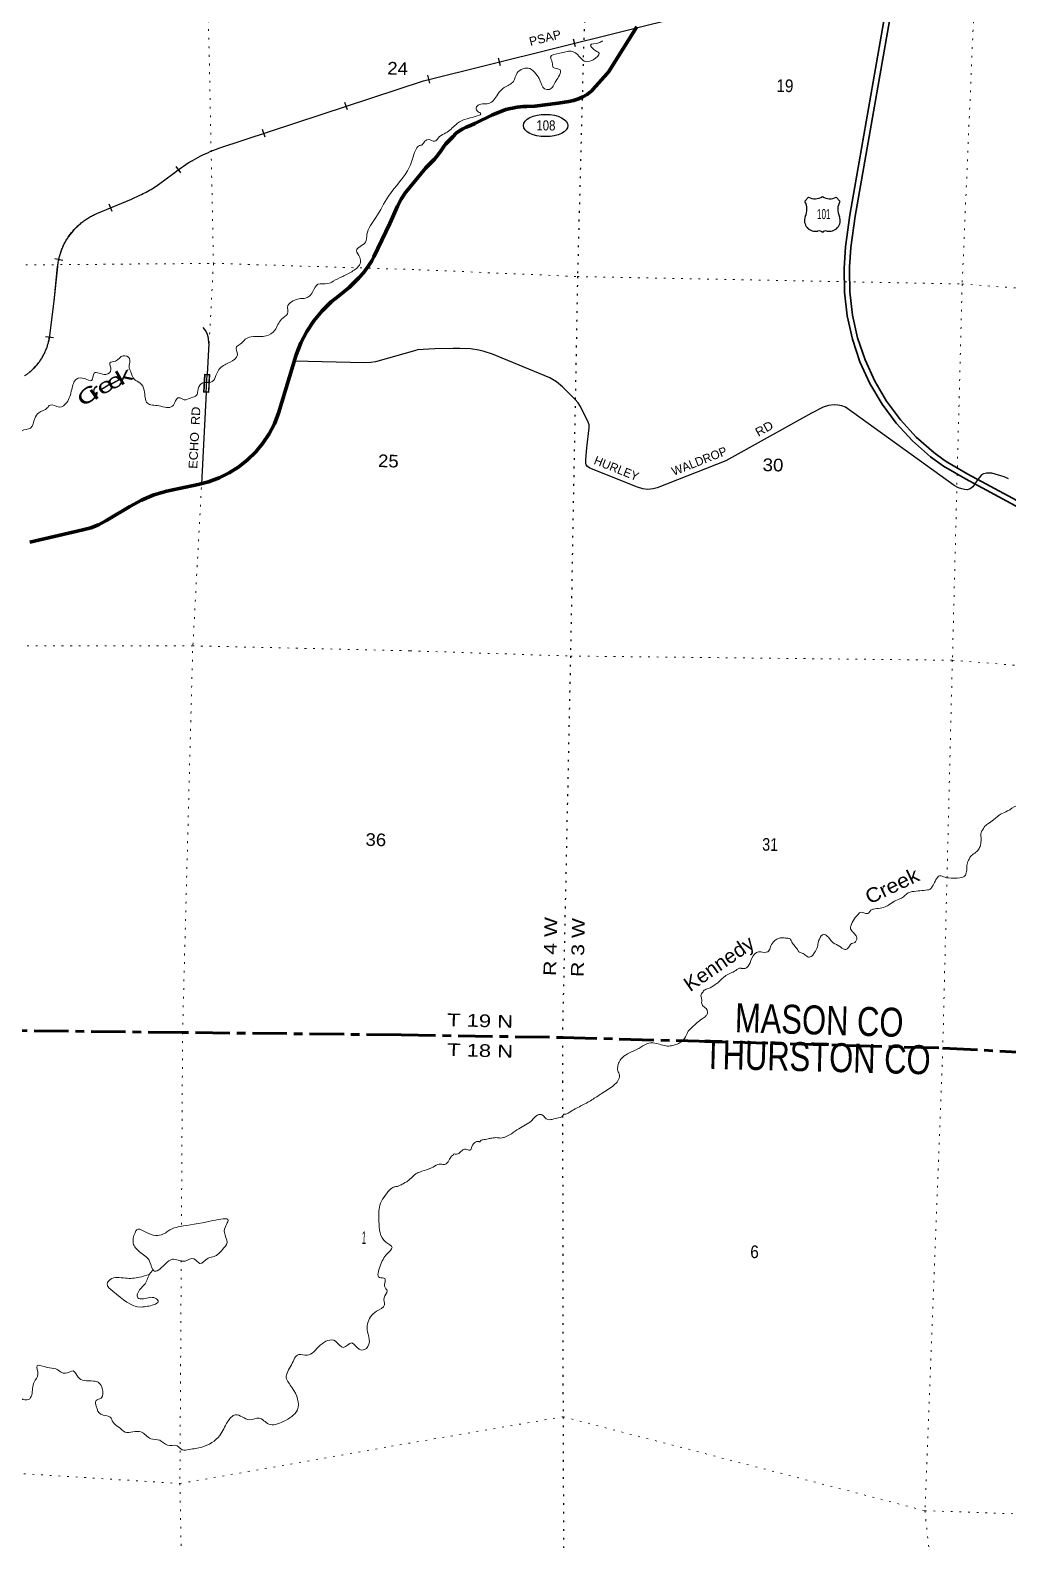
# Model space of a CAD drawing. Header units: feet. Extents: x -751810 to -497223, y -177792 to 12311.
# Drawn here: x -536999 to -523419, y -152793 to -131836 of the extents above; entities that cross this region are included whole.
import ezdxf
from ezdxf.enums import TextEntityAlignment as Align

# ---------------------------------------------------------------- set-up
doc = ezdxf.new("R2010")
doc.units = ezdxf.units.FT
doc.header["$LTSCALE"] = 80
doc.linetypes.add('DOTTED', pattern=[1.5, 0.3, -1.2])
doc.linetypes.add('LONG_DASH_SHORT_DASH', pattern=[9.9, 6, -1.2, 1.5, -1.2])
for name, color, linetype, lineweight in [('11', 7, 'LONG_DASH_SHORT_DASH', 60), ('16', 7, 'Continuous', 25), ('17', 7, 'Continuous', 25), ('20', 7, 'Continuous', 70), ('23', 7, 'Continuous', 70), ('29', 7, 'Continuous', 25), ('31', 7, 'Continuous', 13), ('34', 7, 'Continuous', 25), ('39', 7, 'Continuous', 13), ('6', 7, 'DOTTED', 25), ('7', 7, 'DOTTED', 13)]:
    doc.layers.add(name, color=color, linetype=linetype, lineweight=lineweight)
for name, color, linetype in [('12', 7, 'Continuous'), ('30', 7, 'Continuous'), ('41', 7, 'Continuous')]:
    doc.layers.add(name, color=color, linetype=linetype)

msp = doc.modelspace()

# ---------------------------------------------------------------- linework, layer by layer
at = {"layer": '11'}
for points in [[(-531848.01, -145783.78), (-534882.06, -145750.68), (-540165.87, -145690.72), (-545494.77, -145589.31), (-550816.4, -145516.27), (-556152.84, -145396.55), (-561421.3, -145288.69), (-563131.71, -145222.03)], [(-531848.01, -145783.78), (-529607.87, -145818.89), (-524320.78, -145967), (-519029.68, -146250.96)]]:
    msp.add_lwpolyline(points, dxfattribs=at)
at = {"layer": '16'}
for p, q in [((-526238.17, -134211.06), (-526186.86, -134152.3)), ((-525995.1, -134146.33), (-525995.38, -134146.53)), ((-525803.01, -134152.21), (-525751.62, -134211.06))]:
    msp.add_line(p, q, dxfattribs=at)
for centre, radius, start, end in [((-526431.15, -134321.69), 222.05, 332.97043, 29.75871), ((-526095.78, -133994.64), 182.07, 239.97227, 303.45418), ((-525894, -133995.14), 181.52, 236.33975, 300.08743), ((-525894.01, -133994.64), 182.07, 236.54582, 236.59441), ((-525558.65, -134321.69), 222.05, 150.24129, 207.02957), ((-526091.96, -134476.59), 151.42, 159.09177, 283.81923), ((-525897.84, -134476.59), 151.42, 256.18077, 20.90823)]:
    msp.add_arc(centre, radius, start, end, dxfattribs=at)
for centre, major_axis, start_param, end_param in [((-526036.62, -134675.41), (-19.56, 51.67), 4.95877769, 6.28318531), ((-525953.17, -134675.41), (19.56, 51.67), 0, 1.32637542)]:
    msp.add_ellipse(centre, major_axis=major_axis, ratio=0.929097, start_param=start_param, end_param=end_param, dxfattribs=at)
at = {"layer": '17'}
msp.add_ellipse((-529838.61, -133159.03), major_axis=(-309.24, 1), ratio=0.500121, dxfattribs=at)
at = {"layer": '20', "lineweight": 35}
for points in [[(-523142.67, -138530.41), (-524009.04, -138064.7), (-524314.04, -137888.84), (-524494.36, -137756.21), (-524743.19, -137537.12), (-524967.77, -137293.23), (-525165.62, -137027.2), (-525334.57, -136741.94), (-525472.79, -136440.59), (-525578.74, -136126.43), (-525651.28, -135802.93), (-525689.61, -135473.61), (-525693.3, -135142.1), (-525673.83, -134844.15), (-525611.79, -134404.06), (-525095.34, -131440.08)], [(-523055.49, -138494.36), (-523077.69, -138480.18), (-523105.49, -138464.85), (-523972.37, -137998.86), (-524251.4, -137837.97), (-524273.07, -137825.48), (-524301.4, -137804.64), (-524447.59, -137697.12), (-524690.5, -137483.24), (-524909.73, -137245.15), (-525102.87, -136985.45), (-525267.81, -136706.98), (-525402.74, -136412.8), (-525506.17, -136106.12), (-525576.99, -135790.31), (-525614.4, -135468.83), (-525617.7, -135172.02), (-525618, -135145.44), (-525616.47, -135122.02), (-525598.81, -134851.88), (-525537.36, -134415.96), (-525017.77, -131441.87)]]:
    msp.add_lwpolyline(points, dxfattribs=at)
at = {"layer": '23'}
for points in [[(-531568.32, -133824.84), (-531501.58, -133745.19), (-531406.01, -133649.7), (-531381.04, -133624.75), (-531361.73, -133599.72), (-531286.62, -133502.35), (-531281.98, -133493.93), (-531254.9, -133451.29), (-531223.51, -133411.72), (-531188.15, -133375.65), (-531129.94, -133313.76), (-531080.69, -133265.63), (-531037.16, -133231.88), (-530990.34, -133202.87), (-530944.64, -133180.57), (-530882.13, -133159.14), (-530822.2, -133131.3), (-530811.26, -133125.37), (-530578.03, -133009.17), (-530391.39, -132938.6), (-530351.34, -132928.76), (-530326.15, -132922.57), (-530301.34, -132917.79), (-530235.8, -132905.16), (-530151.67, -132897.23), (-530126.83, -132894.88), (-530101.67, -132894.13), (-529990.01, -132890.8), (-529665.2, -132849.41), (-529517.86, -132827.53), (-529450.35, -132812.56), (-529384.76, -132790.62), (-529321.83, -132761.94), (-529262.25, -132726.85), (-529228.98, -132702.23), (-529203.95, -132683.47), (-529181.71, -132658.5), (-528984.17, -132436.74), (-528960.3, -132408.66), (-528572.93, -131789.41)], [(-537003.96, -138941.2), (-536269.37, -138773.6), (-536157.68, -138742.67), (-536049.84, -138700.24), (-535947.03, -138646.76), (-535926.72, -138634.52), (-535613.15, -138447.95), (-535450.58, -138358.84), (-535279.58, -138287.22), (-535102.04, -138233.86), (-535016.4, -138215.18), (-534665.48, -138142.79), (-534521.62, -138105.46), (-534374.51, -138050.78), (-534233.92, -137981.03), (-534101.4, -137896.97), (-533978.38, -137799.51), (-533866.23, -137689.73), (-533766.16, -137568.82), (-533679.29, -137438.12), (-533606.55, -137299.05), (-533548.74, -137153.15), (-533304.26, -136341.39), (-533238.65, -136175.46), (-533156.04, -136017.3), (-533057.37, -135868.64), (-532943.69, -135731.11), (-532816.25, -135606.22), (-532718.65, -135526.32), (-532569.59, -135407.51), (-532433.76, -135273.77), (-532371.33, -135201.81), (-532307.46, -135122.49), (-532252.22, -135036.94), (-532223.74, -134983.52), (-532003.63, -134517.39), (-531895.02, -134279.94), (-531844.72, -134182.46), (-531784.5, -134090.78), (-531759.24, -134057.78), (-531568.32, -133824.84)]]:
    msp.add_lwpolyline(points, dxfattribs=at)
at = {"layer": '29'}
for p, q in [((-534516.41, -136185.9), (-534539.21, -136614.64)), ((-534552.49, -136864.28), (-534539.21, -136614.64)), ((-534552.49, -136864.28), (-534619.89, -138131.5))]:
    msp.add_line(p, q, dxfattribs=at)
for points in [[(-534516.41, -136185.9), (-534520.52, -136111.6), (-534534.82, -136058.46), (-534559.34, -136009.42), (-534594.12, -135962.28)], [(-533332.47, -136426.17), (-532360.03, -136447.78), (-532266.05, -136443.69), (-532196.59, -136435.52), (-531625.62, -136274.96)], [(-523411.18, -138063.13), (-523470.75, -138036.64), (-523641.37, -137984.72), (-523673.77, -137983.39), (-523717.13, -137985.36), (-523754.58, -137995.22), (-523782.75, -138008.63), (-523850.65, -138090.22), (-523906.54, -138176.04), (-523939.86, -138204.3), (-523985.77, -138215.09), (-524022.65, -138214.16), (-524056.16, -138204.3), (-524105.44, -138188.52), (-524165.95, -138155.66), (-525673.11, -137069.93), (-525722.72, -137050.44), (-525777.91, -137042.55), (-525831.13, -137036.64), (-525909.97, -137044.53), (-525984.87, -137070.17), (-526147.77, -137150.91), (-527337.52, -137813.22), (-528292.03, -138190.48), (-528343.24, -138204.22), (-528418.18, -138212.18), (-528487.17, -138202.31), (-528564.33, -138180.42), (-529224.2, -137917.47), (-529259.84, -137894.62), (-529277.58, -137868.98), (-529281.52, -137845.31), (-529282.45, -137795.48), (-529265.46, -137632.37), (-529235.2, -137358.13), (-529235.2, -137314.74), (-529247.1, -137277.65), (-529356.42, -137058.32), (-529387.96, -137010.98), (-529432.7, -136955.89), (-529602.8, -136786.13), (-529687.56, -136719.07), (-529781.94, -136663.73), (-530578.5, -136332.48), (-530691.7, -136297.84), (-530767.72, -136277.25), (-530882.04, -136261.47), (-531033.11, -136253.34), (-531124.4, -136253.34), (-531378.7, -136259.87), (-531625.62, -136274.96)]]:
    msp.add_lwpolyline(points, dxfattribs=at)
at = {"layer": '31'}
for p, q in [((-534502.45, -136616.59), (-534515.72, -136866.23)), ((-534515.72, -136866.23), (-534590.61, -136862.25))]:
    msp.add_line(p, q, dxfattribs=at)
msp.add_lwpolyline([(-534590.61, -136862.25), (-534577.34, -136612.61), (-534502.45, -136616.59)], dxfattribs=at)
msp.add_lwpolyline([(-534569.77, -136621.01), (-534510.85, -136624.15), (-534523.28, -136857.82), (-534582.2, -136854.68)], close=True, dxfattribs=at)
at = {"layer": '34', "lineweight": 13}
for p, q in [((-531541.36, -132540.98), (-526943.13, -131395.52)), ((-534378.31, -133475.85), (-531542.05, -132540.78)), ((-535196.21, -133963.44), (-535021.54, -133835.69))]:
    msp.add_line(p, q, dxfattribs=at)
at = {"layer": '34'}
for p, q in [((-531537.83, -132538.1), (-526956.24, -131395.11)), ((-529423.18, -132068.7), (-529450.06, -131960.85)), ((-530467.99, -132331.69), (-530494.86, -132223.84)), ((-531446.53, -132569.56), (-531473.4, -132461.71)), ((-532592.67, -132942.36), (-532627.31, -132837.31)), ((-533736.49, -133320.36), (-533771.12, -133215.31)), ((-534905.26, -133817.3), (-534970.65, -133728.08)), ((-535858.92, -134351.31), (-535901.44, -134249.2)), ((-536547.01, -135033.86), (-536655.13, -135010.53)), ((-536677.44, -136108.26), (-536786.7, -136091.07))]:
    msp.add_line(p, q, dxfattribs=at)
for points in [[(-536118.23, -134401.87), (-536104.05, -134395.11), (-536089.81, -134388.64), (-536075.41, -134382.35), (-536071.88, -134380.84), (-535593.04, -134181.45), (-535475.47, -134125.58), (-535452.7, -134115.37), (-535430.31, -134104.7), (-535408.09, -134093.64), (-535385.85, -134082.26), (-535363.98, -134070.42), (-535342.41, -134058.23), (-535320.81, -134045.74), (-535299.59, -134032.79), (-535278.67, -134019.49), (-535257.78, -134005.75), (-535237.34, -133991.74), (-535217, -133977.46), (-535197.19, -133962.87), (-535197.16, -133962.77), (-535022.21, -133834.82), (-534992.13, -133810.84), (-534961.63, -133787.68), (-534930.73, -133765.03), (-534899.38, -133742.58), (-534867.64, -133720.96), (-534835.67, -133699.99), (-534803.24, -133679.22), (-534770.44, -133659.28), (-534737.4, -133639.98), (-534703.76, -133621.06), (-534670.06, -133602.94), (-534636.08, -133585.15), (-534601.55, -133568.05), (-534566.94, -133551.74), (-534531.93, -133535.94), (-534496.8, -133520.63), (-534461.13, -133506), (-534425.52, -133491.98), (-534389.36, -133478.66), (-534378.67, -133474.81), (-531537.86, -132538.09)], [(-536961.3, -136540.25), (-536951.55, -136530.83), (-536941.98, -136521.14), (-536932.66, -136511.34), (-536923.46, -136501.34), (-536914.43, -136491.26), (-536905.55, -136480.91), (-536896.89, -136470.52), (-536888.4, -136459.87), (-536880.12, -136449.16), (-536871.97, -136438.27), (-536864.08, -136427.27), (-536856.37, -136416.1), (-536848.82, -136404.85), (-536841.5, -136393.37), (-536834.33, -136381.82), (-536827.42, -136370.15), (-536820.66, -136358.39), (-536814.2, -136346.45), (-536807.89, -136334.43), (-536801.79, -136322.35), (-536795.89, -136310.13), (-536790.23, -136297.79), (-536784.77, -136285.3), (-536779.49, -136272.82), (-536774.51, -136260.18), (-536769.73, -136247.48), (-536765.12, -136234.7), (-536760.78, -136221.91), (-536756.67, -136208.9), (-536752.74, -136195.91), (-536749.12, -136182.85), (-536745.62, -136169.77), (-536742.42, -136156.51), (-536739.46, -136143.31), (-536736.7, -136130.06), (-536734.14, -136116.67), (-536731.93, -136103.3), (-536729.82, -136089.91), (-536728.04, -136076.45), (-536727.7, -136073.93), (-536666.23, -135598.99), (-536618.13, -135117.32), (-536616.41, -135101.66), (-536614.35, -135086.13), (-536612.01, -135070.63), (-536609.48, -135055.05), (-536606.61, -135039.6), (-536603.48, -135024.27), (-536600.15, -135008.88), (-536596.48, -134993.6), (-536592.54, -134978.45), (-536588.34, -134963.23), (-536583.88, -134948.22), (-536579.25, -134933.23), (-536574.25, -134918.27), (-536569, -134903.52), (-536563.49, -134888.81), (-536557.8, -134874.19), (-536551.76, -134859.62), (-536545.57, -134845.24), (-536539, -134830.9), (-536532.28, -134816.76), (-536525.29, -134802.65), (-536518.05, -134788.74), (-536510.55, -134774.96), (-536502.88, -134761.27), (-536494.86, -134747.71), (-536486.68, -134734.27), (-536478.24, -134721.03), (-536469.64, -134707.91), (-536460.69, -134694.99), (-536451.58, -134682.19), (-536442.3, -134669.57), (-536432.77, -134657.08), (-536422.97, -134644.8), (-536412.93, -134632.64), (-536402.82, -134620.65), (-536392.37, -134608.89), (-536381.75, -134597.33), (-536370.96, -134585.87), (-536360.03, -134574.7), (-536348.74, -134563.66), (-536337.39, -134552.81), (-536325.8, -134542.25), (-536314.11, -134531.79), (-536302.1, -134521.55), (-536290.02, -134511.59), (-536277.79, -134501.82), (-536265.28, -134492.17), (-536252.65, -134482.9), (-536239.93, -134473.73), (-536226.97, -134464.85), (-536213.84, -134456.08), (-536200.65, -134447.68), (-536187.23, -134439.49), (-536173.72, -134431.48), (-536160.06, -134423.67), (-536146.26, -134416.24), (-536132.28, -134408.91), (-536118.25, -134401.88)], [(-537001.71, -136576.47), (-536991.37, -136567.68), (-536981.22, -136558.74), (-536971.14, -136549.55), (-536961.3, -136540.25)]]:
    msp.add_lwpolyline(points, dxfattribs=at)
at = {"layer": '34', "lineweight": 13}
for points in [[(-536071.45, -134381.85), (-535592.59, -134182.46), (-535475.01, -134126.58)], [(-536726.61, -136074.07), (-536665.14, -135599.12), (-536617.04, -135117.43)]]:
    msp.add_lwpolyline(points, dxfattribs=at)
for centre, radius, start, end in [((-533641.66, -135547.46), 2198.69, 109.57497, 128.87265), ((-536051.22, -132822.05), 1426.11, 293.83121, 306.83695), ((-535722.89, -135210.5), 898.98, 112.81313, 174.05717), ((-537499.56, -135978.98), 778.78, 302.80105, 352.98664)]:
    msp.add_arc(centre, radius, start, end, dxfattribs=at)
at = {"layer": '39'}
msp.add_line((-535345.73, -149109.76), (-535297.85, -149053.96), dxfattribs=at)
for points in [[(-531558.59, -133431.34), (-531464.48, -133354.73), (-531382.57, -133378.48), (-531312.95, -133313.39), (-531223.49, -133260.77), (-531088.64, -133148.63), (-530968.65, -133076.47), (-530747.79, -132984.13), (-530801.22, -132942.82), (-530790.09, -132888.67), (-530628.64, -132853.56), (-530503.51, -132725.12), (-530413.21, -132630.23), (-530286.99, -132548.13), (-530234.37, -132428.34), (-530058.34, -132367.34), (-529973.42, -132441.49), (-529918.9, -132529.13), (-529852.98, -132649.22), (-529786.86, -132658.57), (-529698.12, -132541.5), (-529646.22, -132457.94), (-529638.79, -132387.61), (-529732.51, -132351.55), (-529747.22, -132282.8), (-529769.84, -132207.86), (-529644.03, -132155.38), (-529557.37, -132136.12), (-529486.75, -132126.49), (-529371.82, -132199.52), (-529302.8, -132265.3), (-529177.83, -132245.59), (-529097.65, -132154.53), (-529172.93, -132100.71), (-529213.99, -132043.53), (-529101.6, -132012.55), (-529048.64, -131982.06)], [(-531558.59, -133431.34), (-531577.22, -133431.44), (-531606.23, -133443.38), (-531647.02, -133504.38), (-531729.51, -133733.66), (-532023.66, -134140.47), (-532196.25, -134433.77), (-532321.21, -134674), (-532342.08, -134778.11), (-532465.82, -134897.6), (-532420.07, -134989.39), (-532412.02, -135064.07), (-532515.52, -135178.06), (-532658.15, -135252.77), (-532792.58, -135321.66), (-532863.76, -135353.98), (-533002.6, -135362.37), (-533073.65, -135465.14), (-533172.49, -135555.1), (-533267.17, -135564.66), (-533344.26, -135592.81), (-533418.36, -135659.27), (-533425.39, -135771.8), (-533507.79, -135848.11), (-533600.22, -135998.62), (-533720.92, -136079.95), (-533897.9, -136087.32), (-534011.45, -136126.57), (-534081.59, -136195.15), (-534132.75, -136230.02), (-534121.66, -136341.02), (-534222.83, -136443), (-534357.59, -136523.95), (-534420.72, -136630.96), (-534471.16, -136714.16), (-534506.09, -136726.73)], [(-534506.09, -136726.73), (-534624.65, -136744.29), (-534671.45, -136841.68), (-534687.18, -136903.65), (-534764.43, -136937.83), (-534859.59, -136965.49), (-534933.17, -136937.37), (-535022.67, -137053.75), (-535209.42, -137050.79), (-535371.16, -137014.29), (-535416.55, -136833.95), (-535472.12, -136733.84), (-535549.18, -136685.5), (-535602.53, -136577.4), (-535624.84, -136510.39), (-535619.71, -136393.78), (-535709.07, -136355.18), (-535815.56, -136430.85), (-535892.55, -136454.97), (-535876.96, -136547.97), (-535947.05, -136614.54), (-536109.33, -136598.15), (-536148.21, -136699.77), (-536241.91, -136673.12), (-536354.55, -136678.18), (-536422.72, -136823.3), (-536491.87, -137004.62), (-536592.01, -137068.38), (-536723.86, -137040.72), (-536761.01, -137077.98), (-536879.39, -137147.29), (-536935.69, -137224.29), (-536995.57, -137359.57), (-537113.08, -137396.7), (-537170.51, -137515.94), (-537274.94, -137589.65), (-537353.13, -137583.55), (-537504.59, -137388.31), (-537564.38, -137370.62), (-537675.82, -137405.9), (-537770.76, -137425.51), (-537881.45, -137358.16), (-537993.17, -137329.03), (-538085.55, -137403.05), (-538161.38, -137533.88), (-538261.96, -137613.73), (-538380.84, -137552.2), (-538459.29, -137556.15), (-538477.62, -137640.2), (-538545.21, -137688.73), (-538717.3, -137738.5), (-538870.03, -137740.47), (-539055.69, -137771.77), (-539211.56, -137815.93), (-539288.16, -137825.97), (-539388.63, -137901.8), (-539476.03, -137939.73), (-539501.74, -137999.43), (-539604.34, -138004.76), (-539699.82, -138044.49), (-539793.08, -138076.22), (-539872.35, -138035.87), (-539977.02, -137968.68), (-540142.73, -137930.06)], [(-522939.35, -142356.74), (-522970.14, -142384.29), (-523012.8, -142403.53), (-523125.12, -142479.72), (-523205.33, -142558.61), (-523237.99, -142580.07), (-523298.84, -142602.95), (-523423.14, -142674.85), (-523510.54, -142715.29), (-523616.96, -142797.64), (-523694.62, -142852.41), (-523748.01, -142901.64), (-523766.77, -142931.47), (-523787.82, -142973.35), (-523790.09, -143076.09), (-523790.32, -143086.16), (-523804.17, -143166.49), (-523835.57, -143222.24), (-523946.42, -143322.65), (-523956.92, -143342.58), (-523984.62, -143412.52), (-523990.38, -143491), (-523995.38, -143535.23), (-524008.11, -143565.19), (-524044.97, -143594.63), (-524083.39, -143603.88), (-524244.34, -143604.44), (-524290.41, -143595.39), (-524366.36, -143573.6), (-524422.08, -143636.89), (-524430.47, -143652.84), (-524466.17, -143720.59), (-524497.22, -143760.24), (-524533.68, -143771.55), (-524745.42, -143795.21), (-524802.12, -143812.12), (-524857.43, -143857.28), (-524908.45, -143890.45), (-524993.8, -143928.92), (-525077.48, -143983.55), (-525101.91, -143997.13), (-525285.86, -144037.51), (-525302.04, -144041.2), (-525365.66, -144098.27), (-525471.95, -144083.9), (-525484.28, -144095.72), (-525554.47, -144176.84), (-525600.89, -144274.6), (-525605.36, -144294.66), (-525574.44, -144351.76), (-525533.19, -144396.99), (-525519.61, -144419.45), (-525518.4, -144455.77), (-525535.29, -144491.67), (-525551.68, -144505.43), (-525588.15, -144516.74), (-525650.06, -144587.97), (-525670.4, -144597.6), (-525714.36, -144584.56), (-525751.94, -144555.54), (-525843.36, -144505.2), (-525851.27, -144498.98), (-525953.54, -144393.99), (-525975.53, -144387.46), (-526035.31, -144452.69), (-526048.09, -144484.66), (-526063.89, -144562.93), (-526103.84, -144640.67), (-526139.04, -144686.27), (-526187.7, -144703.36), (-526211.6, -144692.77), (-526263.08, -144655.38), (-526316.91, -144634.07), (-526340.28, -144599.3), (-526428.13, -144478.49), (-526430.01, -144472.41), (-526443.64, -144451.95), (-526485.64, -144440.97), (-526567.98, -144435.17), (-526616.55, -144448.23), (-526661.5, -144479.51), (-526709.22, -144544.99), (-526732.75, -144608.99), (-526753.31, -144628.7), (-526849.95, -144632.66), (-526882.12, -144631.98), (-526910.49, -144641.44), (-526987.37, -144752.66), (-527045.86, -144850.15), (-527072.27, -144861.68), (-527116.5, -144860.73), (-527124.5, -144858.54), (-527162.87, -144865.78), (-527232.26, -144910.64), (-527307.41, -144943.29), (-527342.08, -144964.71), (-527436.57, -145053.37)], [(-527436.57, -145053.37), (-527483.53, -145084.61), (-527577.31, -145141.04), (-527636.15, -145163.96), (-527652.68, -145183.75), (-527682.17, -145243.59), (-527669.3, -145298.28), (-527672.1, -145334.5), (-527651.11, -145385.34), (-527599.76, -145428.77), (-527595.97, -145438.93), (-527592.93, -145483.34), (-527611.86, -145521.23), (-527665.03, -145560.39), (-527826.99, -145697.98), (-527847.55, -145717.7), (-527883.19, -145783.44), (-527947.57, -145874.77), (-528012.76, -145911.67), (-528073.52, -145930.51), (-528148.13, -145938.99), (-528322.21, -145896.94), (-528431.05, -145906.69), (-528543.1, -145970.79), (-528557.35, -145978.54), (-528675.25, -146034.46), (-528777.3, -146100.79), (-528810.45, -146144.41), (-528834.08, -146212.44), (-528835.59, -146280.93), (-528812.85, -146343.89), (-528817.76, -146384.1), (-528834.69, -146422.03), (-528892.37, -146483.27), (-529059.82, -146596.56), (-529198.59, -146686.29), (-529349.28, -146769.71), (-529510.17, -146858.97), (-529579.15, -146885.69), (-529585.18, -146885.56), (-529595.55, -146899.45), (-529684.94, -146939.85), (-529767.87, -146960.24), (-529808.08, -146959.38), (-529891.1, -146893.1), (-529915.09, -146886.53), (-529951.5, -146895.82), (-530031.61, -146970.69), (-530213.18, -147085.7), (-530315.31, -147156.06), (-530386.57, -147194.84), (-530423.12, -147210.18), (-530461.45, -147215.4), (-530531.73, -147209.85), (-530600.31, -147218.45), (-530622.52, -147222.01), (-530691.24, -147236.65), (-530743.96, -147255.67), (-530754.27, -147267.55), (-530768.26, -147263.22), (-530794.44, -147264.67), (-530853.86, -147313.78), (-530891.61, -147383.5), (-530951.66, -147370.12), (-530975.88, -147373.63), (-531096.01, -147439.57), (-531118.13, -147439.1), (-531120.36, -147449.12), (-531146.95, -147468.71), (-531153.16, -147476.64), (-531194.88, -147544.27), (-531229.86, -147579.79), (-531296.17, -147576.35), (-531334.55, -147583.59), (-531426.09, -147629.99), (-531559.89, -147677.5), (-531622.81, -147702.35), (-531758.04, -147814.33), (-531804.9, -147841.53), (-531857.85, -147870.63), (-531897.48, -147887.2)], [(-532008.76, -147939.25), (-532141.88, -148148.28), (-532153.89, -148371.38), (-532057.21, -148661.78), (-531972.77, -148734.47), (-532041.39, -148821.21), (-532136.47, -148995.81), (-532146.7, -149152.53), (-532072.69, -149164.56), (-532075.6, -149273.18), (-532041.19, -149338.5), (-532083.87, -149431.97), (-532078.48, -149530.74), (-532187.36, -149620.43), (-532271.77, -149696.68), (-532315.51, -149904.85), (-532287.17, -150046.5), (-532356.32, -150153.35), (-532428.49, -150147.41), (-532532.62, -150060.1), (-532648.77, -150121.42), (-532758.98, -150035.97), (-532969.37, -150090.76), (-533153.92, -150230.77), (-533266.18, -150221.75), (-533370.38, -150361.89), (-533441.53, -150543.16), (-533358.87, -150682.22), (-533286.71, -150988.07), (-533485.97, -151151.85), (-533685.78, -151186.79), (-533818.13, -151102.76), (-533949.31, -151125.44), (-534148.39, -151057.75), (-534257.48, -151155.49), (-534364.98, -151343.85), (-534614.42, -151506.29), (-534792.1, -151539.81), (-534886.62, -151543.34), (-534959.49, -151489.07), (-535093.83, -151479.46), (-535200.51, -151412.21), (-535324.49, -151390.8), (-535460.52, -151294.6), (-535681.56, -151296.77), (-535768.16, -151230.06), (-535848.64, -151159.49), (-535887.01, -151092.04), (-536016.47, -151050.36), (-536081.81, -150939.93), (-536083.73, -150861.38), (-536012.44, -150825.04), (-535998.9, -150694.56), (-536039.01, -150617.01), (-536118.61, -150588.73), (-536250.99, -150581.19), (-536332.11, -150534.75), (-536400.11, -150448.4), (-536507.48, -150481.78), (-536642.47, -150421.83), (-536764.45, -150400.48), (-536902.42, -150376.68), (-536891.55, -150495.72), (-536944.65, -150603), (-536965.08, -150691.02), (-537021.43, -150844.51), (-537121.48, -150829.77), (-537136.64, -150720.68), (-537180.17, -150620.89), (-537303.12, -150561.27), (-537330.73, -150616.89), (-537426.32, -150660.64), (-537447.87, -150565.47), (-537477.08, -150456), (-537665.81, -150302.04), (-537679.02, -150195.01), (-537722.92, -150109.31), (-537720.94, -149960.41), (-537758.38, -149933.25), (-537784.9, -150023.12), (-537881.9, -150044.7), (-538130.22, -150090.43), (-538216.44, -150084.11), (-538191.88, -149992.18), (-538234.33, -149852.17), (-538311.21, -149872.26), (-538399.8, -149879.97), (-538501.7, -149859.15), (-538471.49, -149781.45), (-538503.56, -149778.59), (-538682.44, -149781.88), (-538816.62, -149766.24), (-539002.42, -149878.04), (-539101.87, -149915.65), (-539199.68, -149967.4), (-539219.9, -150047.37), (-539250.59, -150143.17)], [(-531897.48, -147887.2), (-531943.18, -147893.69), (-532008.76, -147939.25)], [(-534914.02, -148442.93), (-534463.88, -148362.31), (-534250.93, -148361.93), (-534280.97, -148433.59), (-534301.57, -148527.64), (-534265.09, -148665.48), (-534330.01, -148764.39), (-534443.07, -148860.02), (-534526.07, -148883.97), (-534640.48, -148955.41), (-534727.14, -148890.71), (-534844.55, -148923.82), (-534942.64, -148911.14), (-535020.61, -148896.99), (-535116.69, -148958.85), (-535194.96, -149031.24), (-535270.16, -149063.46), (-535295.61, -149038.63), (-535348.42, -148910.42), (-535479.9, -148794.21), (-535567.11, -148675.15), (-535543.16, -148530.87), (-535515.87, -148487.31), (-535384.35, -148527.04), (-535147.85, -148547.41), (-535086.55, -148508.79), (-535027.36, -148474.13), (-534914.02, -148442.93)], [(-535345.73, -149109.76), (-535481.36, -149148.42), (-535676.57, -149161.34), (-535890.01, -149179.82), (-535929.77, -149239.15), (-535850.15, -149341.91), (-535454.27, -149561.76), (-535371.64, -149551.88), (-535278.59, -149528.19), (-535219.19, -149485.48), (-535262.17, -149440.06), (-535427.05, -149445.74), (-535505.07, -149433.6), (-535507.58, -149377.18), (-535415.91, -149254.82), (-535345.73, -149109.76)]]:
    msp.add_spline(points, degree=3, dxfattribs=at)
at = {"layer": '6'}
for p, q in [((-529605.71, -145816.44), (-529604.76, -146425.05)), ((-529604.76, -146425.05), (-529597.46, -151085.03)), ((-529597.46, -151085.03), (-529575.48, -156384.71))]:
    msp.add_line(p, q, dxfattribs=at)
for points in [[(-529282.98, -131343.73), (-529309.73, -131946.26), (-529396.42, -135255.36)], [(-529396.42, -135255.36), (-529494.76, -140524.03), (-529605.71, -145816.44)]]:
    msp.add_lwpolyline(points, dxfattribs=at)
at = {"layer": '7'}
for p, q in [((-524053.4, -135358.9), (-521409.62, -135554.89)), ((-524322.57, -145961.47), (-524571.24, -152388.98)), ((-524571.24, -152388.98), (-524268.7, -155174.18))]:
    msp.add_line(p, q, dxfattribs=at)
for points in [[(-534532.91, -131220.15), (-534453.28, -135072.2), (-534536.2, -136613.47)], [(-523886.24, -131472.47), (-524053.4, -135358.9), (-524189.16, -140582.42), (-524322.78, -145970.5)], [(-562870.38, -134669.82), (-561197.6, -134691.32), (-555876.73, -134792.52), (-550550.86, -134932.09), (-545200.57, -135060.23), (-539818.29, -135118.78), (-534453.28, -135072.2), (-531599.57, -135161.23)], [(-531599.57, -135161.23), (-529396.42, -135255.36), (-524053.4, -135358.9)], [(-534549.9, -136868), (-534742.97, -140456.59), (-534882.06, -145750.68), (-534898.03, -148438.49)], [(-531723.3, -140451.37), (-534738.21, -140382.39), (-540013.7, -140387.07), (-545328.88, -140298.1), (-550621, -140173.51), (-555968.56, -140093.75), (-561315.8, -140001.91), (-563001.06, -139946.05)], [(-531723.3, -140451.37), (-529494.76, -140524.03), (-524189.16, -140582.42), (-521630.41, -140784.84)], [(-534900.87, -148916.98), (-534919.25, -152011.45), (-534815.63, -157440.65), (-534816.03, -158069.72)], [(-563264.35, -150577.88), (-561523.71, -150609.77), (-556106, -151295.24), (-550797.9, -151573.22), (-545503.72, -151695.85), (-540199.85, -151681.86), (-534919.25, -152011.45), (-531981.58, -151494.44)], [(-531981.58, -151494.44), (-529597.46, -151085.03), (-524571.24, -152388.98), (-519228.8, -152570.71), (-513937.79, -152531.83), (-508601.92, -152647.29), (-504484.29, -152782.37)]]:
    msp.add_lwpolyline(points, dxfattribs=at)

# ---------------------------------------------------------------- texts
at = {"layer": '12', "width": 0.8}
for s, rotation, p in [('MASON CO', 358.33, (-527214.21, -145744.44)), ('THURSTON CO', 358.53, (-527648.03, -146251.69))]:
    msp.add_text(s, height=401.9, rotation=rotation, dxfattribs=at).set_placement(p)
at = {"layer": '16', "width": 0.6}
msp.add_text('101', height=140, dxfattribs=at).set_placement((-525975.31, -134458.1), align=Align.CENTER)
at = {"layer": '17', "width": 0.85}
msp.add_text('108', height=140, dxfattribs=at).set_placement((-529835.71, -133227.34), align=Align.CENTER)
at = {"layer": '30', "width": 1.1}
for s, rotation, p in [('ECHO  RD', 86.955, (-534679.79, -137926.88)), ('RD', 29.104, (-526885.15, -137481.42))]:
    msp.add_text(s, height=120, rotation=rotation, dxfattribs=at).set_placement(p)
at = {"layer": '30'}
for s, rotation, p in [('WALDROP', 21.566, (-528059.85, -138022.98)), ('HURLEY', 338.273, (-529179.48, -137854.54))]:
    msp.add_text(s, height=120, rotation=rotation, dxfattribs=at).set_placement(p)
at = {"layer": '34', "width": 1.05}
msp.add_text('PSAP', height=120.6, rotation=13.989, dxfattribs=at).set_placement((-530050.72, -132055.17))
at = {"layer": '41'}
for s, height, rotation, width, p in [('e', 200, 28.484, 1.45, (-535878.01, -136843.21)), ('k', 200, 29.23, 1.65, (-535744.81, -136777.53)), ('C', 200, 40.281, 1.6, (-536250.99, -137078.74)), ('r', 200, 35.837, 1.85, (-536111, -136985.53)), ('e', 200, 32.176, 1.55, (-536005.93, -136916.25)), ('Creek', 200.9, 25.565, 1.1, (-525339.7, -143974.49)), ('Kennedy', 200.9, 34.794, 1.05, (-527831.81, -145192.73))]:
    msp.add_text(s, height=height, rotation=rotation, dxfattribs=dict(at, width=width)).set_placement(p)
at = {"layer": '6'}
for s, rotation, width, p in [('R 4 W', 88.799, 1.25, (-529694.45, -144966.24)), ('R 3 W', 88.799, 1.25, (-529311.83, -144980.77)), ('T 19 N', 358.397, 1.3, (-531210.39, -145660.91)), ('T 18 N', 358.397, 1.3, (-531210.13, -146074.91))]:
    msp.add_text(s, height=175.8, rotation=rotation, dxfattribs=dict(at, width=width)).set_placement(p)
at = {"layer": '7'}
for s, height, rotation, width, p in [('24', 175, 358.477, 1.1, (-532040.52, -132449.59)), ('19', 175.8, 358.766, 0.9, (-526634.39, -132691.16)), ('25', 175, 358.477, 1.1, (-532168.81, -137899.82)), ('30', 175.8, 358.766, 1.1, (-526825.72, -137955.91)), ('36', 175, 358.477, 1.1, (-532342.82, -143157.69)), ('31', 175.8, 358.766, 0.85, (-526832.85, -143225.46)), ('1', 175, 358.477, 0.45, (-532393.57, -148684.39)), ('6', 175.8, 358.766, 0.9, (-526998.21, -148881.4))]:
    msp.add_text(s, height=height, rotation=rotation, dxfattribs=dict(at, width=width)).set_placement(p)

doc.saveas('drawing.dxf')
